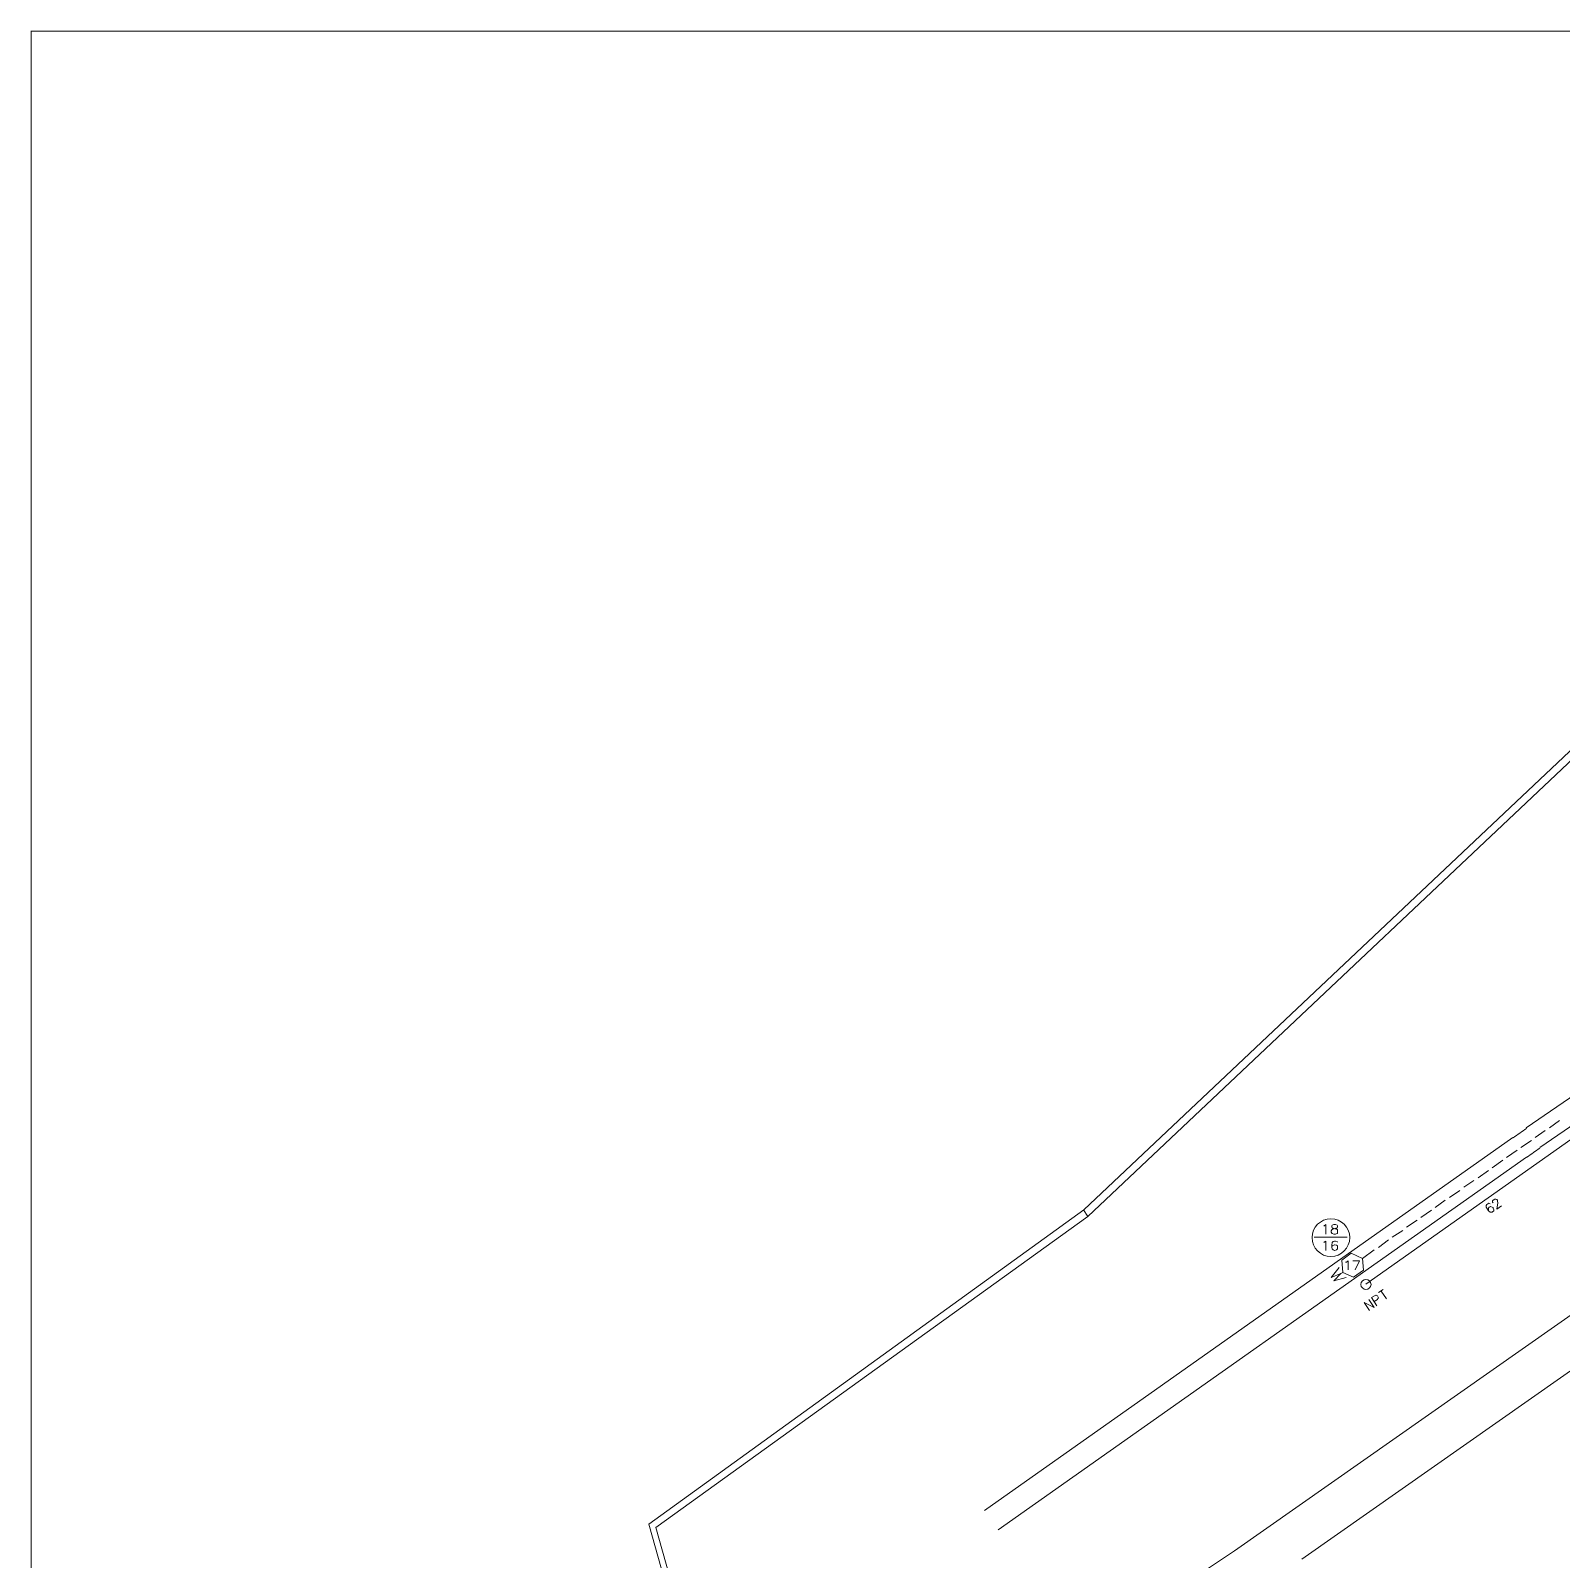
# Model space of a CAD drawing. Header units: millimetres. Extents: x 3.6 to 37.8, y 0.6 to 28.7.
# Drawn here: x 3.56 to 15.58, y 16.7 to 28.7 of the extents above; entities that cross this region are included whole.
import ezdxf

# ---------------------------------------------------------------- set-up
doc = ezdxf.new("R2010")
doc.units = ezdxf.units.MM
for name, color, linetype in [('PDF_Batangas$Geomap$BOUNDARY-NODE', 3, 'Continuous'), ('PDF_Batangas$Geomap$Passives-TapOffs', 7, 'Continuous'), ('PDF_Batangas$Geomap$POLE', 7, 'Continuous'), ('PDF_Batangas$Geomap$STRAND', 7, 'Continuous'), ('PDF_Batangas$Geomap$Symbols-Terminator', 7, 'Continuous'), ('PDF_FRAME-TB', 7, 'Continuous')]:
    doc.layers.add(name, color=color, linetype=linetype)
for name, color, linetype, true_color in [('PDF_Batangas$Geomap$Cable-565', 23, 'Continuous', 0xdd8a6e), ('PDF_Batangas$Geomap$ROAD', 8, 'Continuous', 0x808080), ('PDF_Batangas$Geomap$Symbols-EndOfLine', 15, 'Continuous', 0x954a4a)]:
    doc.layers.add(name, color=color, linetype=linetype, true_color=true_color)

msp = doc.modelspace()

# ---------------------------------------------------------------- linework, layer by layer
at = {"layer": 'PDF_Batangas$Geomap$BOUNDARY-NODE', "lineweight": 0}
for points in [[(25.76, 14.199), (23.658, 10.99), (22.774, 11.618), (30.791, 23.195), (28.401, 27.801), (16.563, 23.825), (11.864, 19.392)], [(12.506, 2.638), (8.472, 16.951), (11.864, 19.394), (11.831, 19.445)]]:
    msp.add_lwpolyline(points, dxfattribs=at)
at = {"layer": 'PDF_Batangas$Geomap$Cable-565', "lineweight": 13}
for points in [[(15.49, 20.089), (15.569, 20.147)], [(15.264, 19.934), (15.348, 19.989)], [(15.377, 20.014), (15.456, 20.068)], [(15.039, 19.776), (15.123, 19.834)], [(15.152, 19.855), (15.235, 19.913)], [(14.931, 19.697), (15.01, 19.755)], [(14.706, 19.542), (14.785, 19.597)], [(14.818, 19.622), (14.897, 19.676)], [(14.593, 19.463), (14.672, 19.522)], [(14.368, 19.309), (14.451, 19.363)], [(14.481, 19.384), (14.564, 19.442)], [(14.255, 19.23), (14.339, 19.284)], [(14.022, 19.063), (14.114, 19.13)], [(14.147, 19.15), (14.226, 19.209)]]:
    msp.add_lwpolyline(points, dxfattribs=at)
at = {"layer": 'PDF_Batangas$Geomap$Passives-TapOffs', "lineweight": 9}
msp.add_lwpolyline([(13.951, 18.917), (13.868, 18.954), (13.859, 19.05), (13.934, 19.105), (14.022, 19.063), (14.03, 18.971)], close=True, dxfattribs=at)
for points in [[(13.888, 19.034), (13.897, 19.034), (13.909, 19.046), (13.909, 18.975)], [(13.947, 19.046), (13.997, 19.046), (13.963, 18.975)]]:
    msp.add_lwpolyline(points, dxfattribs=at)
at = {"layer": 'PDF_Batangas$Geomap$POLE', "lineweight": 0}
for points in [[(14.134, 18.692), (14.093, 18.758), (14.126, 18.775), (14.13, 18.775), (14.139, 18.771), (14.147, 18.754), (14.143, 18.75), (14.139, 18.742), (14.114, 18.725)], [(14.184, 18.821), (14.147, 18.796)], [(14.209, 18.746), (14.168, 18.808)], [(14.076, 18.654), (14.034, 18.717), (14.114, 18.679), (14.072, 18.742)]]:
    msp.add_lwpolyline(points, dxfattribs=at)
msp.add_circle((14.049, 18.86), 0.0396, dxfattribs=at)
at = {"layer": 'PDF_Batangas$Geomap$ROAD', "lineweight": 0}
for points in [[(18.046, 21.965), (15.306, 20.089)], [(18.083, 21.765), (15.415, 19.934)], [(9.083, 14.615), (11.987, 16.14), (12.337, 16.336), (12.679, 16.544), (13.017, 16.769), (18.55, 20.647)], [(13.546, 16.703), (18.65, 20.28)], [(15.202, 20.014), (11.053, 17.086)], [(15.31, 19.859), (11.161, 16.932)]]:
    msp.add_lwpolyline(points, dxfattribs=at)
for centre, radius, start, end in [((20.671, 12.266), 9.48, 124.4418, 125.217), ((20.677, 12.257), 9.304, 124.4422, 125.2165)]:
    msp.add_arc(centre, radius, start, end, dxfattribs=at)
at = {"layer": 'PDF_Batangas$Geomap$STRAND', "color": 254, "lineweight": 0, "true_color": 0xdcdcdc}
msp.add_lwpolyline([(18.146, 5.92), (19.142, 7.271), (20.047, 8.559), (20.973, 9.96), (21.957, 11.445), (22.266, 11.916), (21.64, 13.588), (20.998, 15.414), (20.168, 17.616), (19.668, 18.888), (18.955, 20.702), (18.392, 22.161), (18.129, 21.702), (15.969, 20.218), (14.047, 18.863)], dxfattribs=at)
at = {"layer": 'PDF_Batangas$Geomap$STRAND', "lineweight": 0}
for points in [[(15.01, 19.438), (15.01, 19.459), (15.014, 19.467), (15.018, 19.467), (15.027, 19.471), (15.039, 19.467), (15.048, 19.463), (15.048, 19.459), (15.052, 19.446), (15.052, 19.438), (15.043, 19.43), (15.043, 19.426), (15.023, 19.426), (15.01, 19.438), (15.002, 19.451), (14.993, 19.467), (14.993, 19.48), (14.998, 19.488), (15.014, 19.497), (15.023, 19.492)], [(15.048, 19.501), (15.043, 19.505), (15.043, 19.517), (15.048, 19.522), (15.06, 19.53), (15.068, 19.53), (15.077, 19.526), (15.081, 19.522), (15.081, 19.513), (15.085, 19.501), (15.077, 19.451), (15.114, 19.476)]]:
    msp.add_lwpolyline(points, dxfattribs=at)
at = {"layer": 'PDF_Batangas$Geomap$Symbols-EndOfLine', "lineweight": 0}
for points in [[(13.717, 19.317), (13.722, 19.321), (13.734, 19.33), (13.734, 19.255)], [(13.901, 19.23), (13.642, 19.23)], [(13.717, 19.188), (13.722, 19.192), (13.734, 19.2), (13.734, 19.125)], [(13.78, 19.15), (13.78, 19.167), (13.784, 19.188), (13.792, 19.196), (13.801, 19.2), (13.809, 19.2), (13.822, 19.196), (13.826, 19.192)]]:
    msp.add_lwpolyline(points, dxfattribs=at)
for points in [[(13.797, 19.33), (13.809, 19.33), (13.822, 19.326), (13.826, 19.321), (13.826, 19.313), (13.822, 19.305), (13.813, 19.301), (13.797, 19.296), (13.788, 19.296), (13.78, 19.288), (13.776, 19.28), (13.776, 19.271), (13.78, 19.263), (13.784, 19.259), (13.797, 19.255), (13.809, 19.255), (13.822, 19.259), (13.826, 19.263), (13.826, 19.288), (13.817, 19.296), (13.805, 19.296), (13.792, 19.301), (13.784, 19.305), (13.78, 19.313), (13.78, 19.321), (13.784, 19.326)], [(13.784, 19.163), (13.801, 19.171), (13.805, 19.171), (13.817, 19.167), (13.826, 19.163), (13.826, 19.138), (13.817, 19.13), (13.805, 19.125), (13.801, 19.125), (13.792, 19.13), (13.784, 19.138), (13.78, 19.15)]]:
    msp.add_lwpolyline(points, close=True, dxfattribs=at)
msp.add_circle((13.774, 19.227), 0.148, dxfattribs=at)
at = {"layer": 'PDF_Batangas$Geomap$Symbols-Terminator', "lineweight": 9}
for points in [[(13.868, 18.954), (13.851, 18.946), (13.776, 18.913), (13.838, 18.992)], [(13.893, 18.913), (13.797, 18.888), (13.851, 18.946)]]:
    msp.add_lwpolyline(points, dxfattribs=at)
at = {"layer": 'PDF_FRAME-TB', "lineweight": 0, "const_width": 0.00834}
msp.add_lwpolyline([(37.765, 0.599), (37.765, 28.699), (3.568, 28.699), (3.568, 0.599)], close=True, dxfattribs=at)
at = {"layer": 'PDF_FRAME-TB', "color": 254, "lineweight": 0, "true_color": 0xdcdcdc}
msp.add_lwpolyline([(32.077, 12.049), (27.686, 10.736), (25.777, 14.351), (23.658, 11.169), (22.949, 11.657), (26.807, 17.257), (30.889, 23.166), (28.42, 27.874), (16.528, 23.875), (11.833, 19.446), (8.418, 16.978), (12.475, 2.567), (14.722, 2.571), (14.889, 2.775), (20.76, 3.451), (22.916, 5.982), (29.542, 7.533), (33.42, 8.768)], close=True, dxfattribs=at)

doc.saveas('drawing.dxf')
